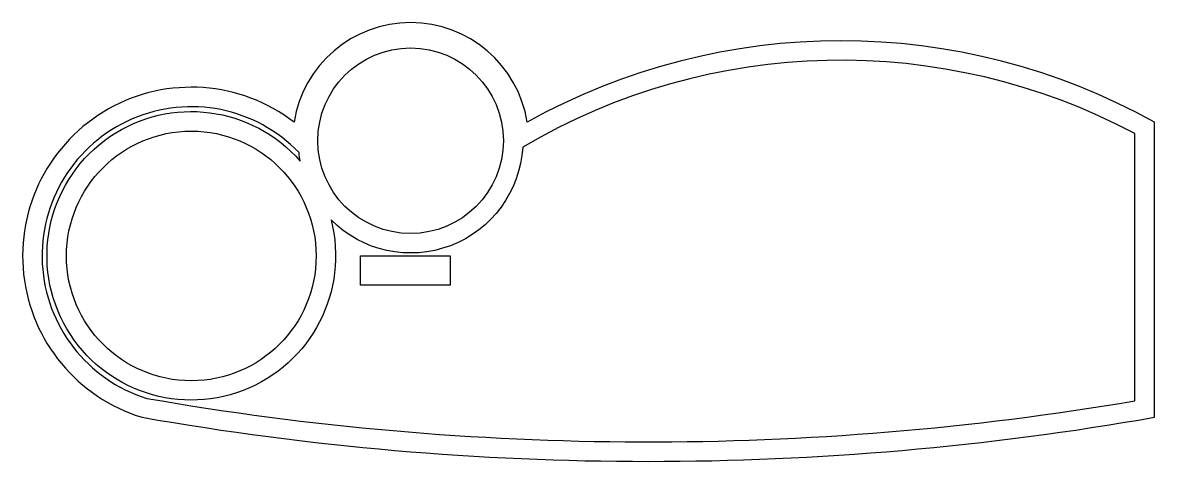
# Model space of a CAD drawing. Header units: millimetres. Extents: x -134 to 0, y -5 to 47.
import ezdxf

# ---------------------------------------------------------------- set-up
doc = ezdxf.new("R2010")
doc.units = ezdxf.units.MM
doc.layers.get('0').update_dxf_attribs({"linetype": 'CONTINUOUS'})

msp = doc.modelspace()

# ---------------------------------------------------------------- linework, layer by layer
for points in [[(-74.35, 35, 0.85289), (-102, 35, 1.19778), (-120, 0, 0.087038), (0, 0), (0, 35, 0.259308)], [(-2.31, 33.63, 0.261323), (-74.89, 32.03, -0.6484), (-97.61, 23.4, -8.590349), (-101.26, 30.36, -0.019437), (-101.41, 31.38, 1.289322), (-119.46, 2.25, 0.085516), (-2.31, 1.95)]]:
    msp.add_lwpolyline(points, format="xyb", close=True)
msp.add_lwpolyline([(-94.1, 19.15), (-83.48, 19.15), (-83.48, 15.65), (-94.1, 15.65)], close=True)
for centre, radius in [((-88.18, 32.79), 11), ((-114.18, 19.13), 14.8)]:
    msp.add_circle(centre, radius)

doc.saveas('drawing.dxf')
